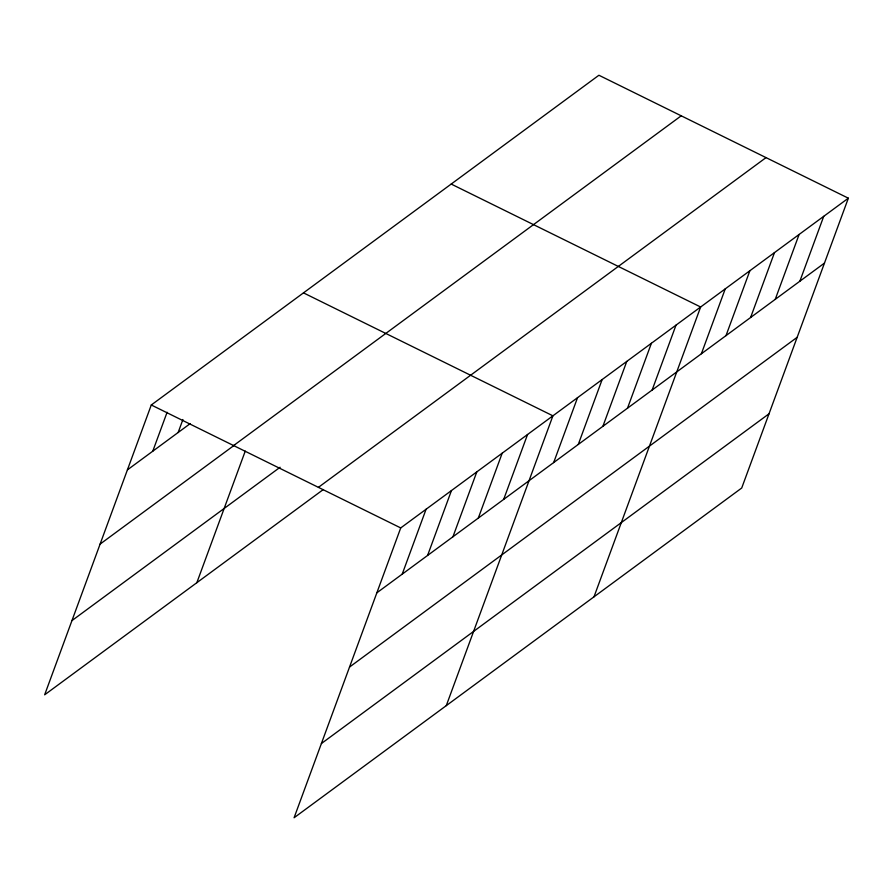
<?xml version="1.0" encoding="UTF-8"?>
<svg xmlns="http://www.w3.org/2000/svg" width="893" height="893" viewBox="0 0 893 893"><rect width="100%" height="100%" fill="white"/><g stroke="black" fill="none" stroke-linecap="round" stroke-linejoin="round"><path stroke-width="1.34" d="M848.35 198.19L400.723 527.93L294.087 817.754L741.715 488.013L848.35 198.19L598.913 75.246L151.285 404.987L44.65 694.81L323.299 489.543M152.77 451.199L167.103 412.265M178.142 432.513L182.909 419.531M196.84 582.694L245.251 451.121M402.207 574.143L426.084 509.244M427.58 555.457L451.456 490.558M452.941 536.771L476.817 471.872M478.302 518.085L502.19 453.186M503.674 499.399L527.551 434.5M446.277 705.649L552.912 415.814L303.475 292.871M553.66 462.585L577.537 397.686M578.273 444.446L602.15 379.547M602.898 426.307L626.774 361.408M627.511 408.179L651.399 343.28M652.136 390.04L676.012 325.141M594.001 596.825L700.637 307.002L451.199 184.058M701.373 353.762L725.25 288.863M725.998 335.634L749.874 270.735M750.611 317.495L774.488 252.596M775.236 299.356L799.112 234.457M799.849 281.228L823.726 216.329M127.409 469.885L190.265 423.572M233.598 445.562L681.225 115.811M100.094 544.105L234.647 444.993M71.965 620.59L280.112 467.251M318.41 487.355L766.038 157.614M376.846 592.829L824.473 263.089M349.531 667.06L797.159 337.308M321.402 743.534L769.029 413.783M151.285 404.987L400.723 527.93"/></g></svg>
